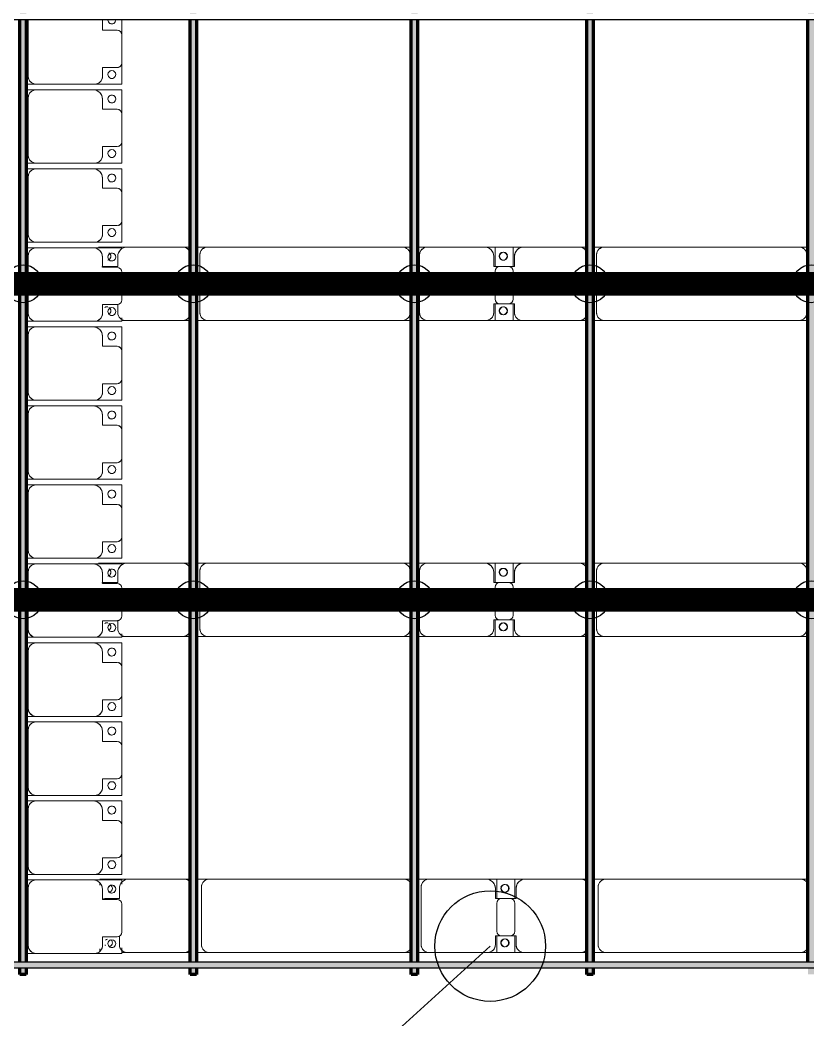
# Model space of a CAD drawing. Header units: millimetres. Extents: x -268744 to 115753, y -96240 to -10461.
# Drawn here: x -110241 to -105255, y -70975 to -64647 of the extents above; entities that cross this region are included whole.
import ezdxf

# ---------------------------------------------------------------- set-up
doc = ezdxf.new("R2010")
doc.units = ezdxf.units.MM
doc.layers.add('A-GENM', color=13, linetype='Continuous', lineweight=9)
doc.layers.add('S-BEAM', color=12, linetype='Continuous', lineweight=9)
for name, color, linetype in [('GC-BICH NEO', 6, 'Continuous'), ('GC-DAY NEO', 5, 'Continuous'), ('GC-HOP 40x60 GIA CUONG', 1, 'Continuous')]:
    doc.layers.add(name, color=color, linetype=linetype)

# ---------------------------------------------------------------- blocks, each defined once
blk = doc.blocks.new('Dầm C52 - Hộp 40x60-104813-KHUNG KẾT CẤU BÈ PIN 1')
at = {"layer": 'S-BEAM', "lineweight": 25}
blk.add_hatch(color=4, dxfattribs=at).paths.add_polyline_path([(-145811, -20), (145811, -20), (145811, 20), (-145811, 20)])
at = {"layer": 'S-BEAM', "color": 4, "lineweight": 25}
for p, q in [((-145811, 20), (145811, 20)), ((145811, -20), (-145811, -20))]:
    blk.add_line(p, q, dxfattribs=at)
blk = doc.blocks.new('Dầm C52 - Hộp 40x60-V24-KHUNG KẾT CẤU BÈ PIN 1')
at = {"layer": 'S-BEAM', "color": 4, "lineweight": 25}
blk.add_line((145811, -20), (-145811, -20), dxfattribs=at)
blk = doc.blocks.new('Dai phao do pin - DẢI PHAO ĐỠ PIN-V55-KHUNG KẾT CẤU BÈ PIN 1')
at = {"layer": 'A-GENM', "color": 7}
for p, q in [((-1312.2, 241.6), (-1129.7, 241.6)), ((-1129.7, 241.6), (-1312.2, 241.6)), ((-1312.2, 204.2), (-1312.2, 218.6)), ((-1312.2, 218.6), (-1312.2, 204.2)), ((-779.7, 241.6), (-1129.7, 241.6)), ((-779.7, 241.6), (-742.4, 241.6)), ((-779.7, 241.6), (-742.4, 241.6)), ((-702.4, 241.6), (-620.3, 241.6)), ((-702.4, 241.6), (-620.3, 241.6)), ((-670.3, 191.6), (-670.3, -173.4)), ((610.3, 241.6), (-620.3, 241.6)), ((610.3, 241.6), (657.6, 241.6)), ((610.3, 241.6), (657.6, 241.6)), ((697.6, 241.6), (762.6, 241.6)), ((697.6, 241.6), (762.6, 241.6)), ((719.7, 191.6), (719.7, -173.4)), ((1129.7, 241.6), (769.7, 241.6)), ((1129.7, 241.6), (1312.2, 241.6)), ((1312.2, 241.6), (1129.7, 241.6)), ((1197.8, 241.6), (1380.3, 241.6)), ((1197.8, 116.2), (1197.8, 241.6)), ((1380.3, 241.6), (1197.8, 241.6)), ((1312.2, 241.6), (1312.2, 116.2)), ((1730.3, 241.6), (1380.3, 241.6)), ((1730.3, 241.6), (1767.6, 241.6)), ((1730.3, 241.6), (1767.6, 241.6)), ((1807.6, 241.6), (1889.7, 241.6)), ((1807.6, 241.6), (1889.7, 241.6)), ((1839.7, 191.6), (1839.7, -173.4)), ((3120.3, 241.6), (1889.7, 241.6)), ((3120.3, 241.6), (3167.6, 241.6)), ((3120.3, 241.6), (3167.6, 241.6)), ((-1189.7, 181.6), (-1189.7, 118.2)), ((1189.7, 118.2), (1189.7, 181.6)), ((1320.3, 181.6), (1320.3, 118.2)), ((-1189.7, 118.2), (-1282.2, 118.2)), ((1282.2, 118.2), (1189.7, 118.2)), ((1197.8, 88.2), (1197.8, -88.2)), ((1320.3, 118.2), (1227.8, 118.2)), ((1312.2, -88.2), (1312.2, 88.2)), ((-1189.7, -118.2), (-1189.7, -173.4)), ((1189.7, -173.4), (1189.7, -118.2)), ((1189.7, -118.2), (1282.2, -118.2)), ((1197.8, -223.4), (1197.8, -116.2)), ((1227.8, -118.2), (1320.3, -118.2)), ((1312.2, -116.2), (1312.2, -223.4)), ((1320.3, -118.2), (1320.3, -173.4)), ((-1312.2, -214.8), (-1312.2, -199.2)), ((-1312.2, -199.2), (-1312.2, -214.8)), ((-1139.7, -223.4), (-1174.4, -223.4)), ((-1174.4, -223.4), (-1139.7, -223.4)), ((-1139.7, -223.4), (-779.7, -223.4)), ((-742.4, -223.4), (-779.7, -223.4)), ((-742.4, -223.4), (-779.7, -223.4)), ((-620.3, -223.4), (-702.4, -223.4)), ((-620.3, -223.4), (-702.4, -223.4)), ((-620.3, -223.4), (610.3, -223.4)), ((657.6, -223.4), (610.3, -223.4)), ((657.6, -223.4), (610.3, -223.4)), ((762.6, -223.4), (697.6, -223.4)), ((762.6, -223.4), (697.6, -223.4)), ((769.7, -223.4), (1139.7, -223.4)), ((1312.2, -223.4), (1139.7, -223.4)), ((1139.7, -223.4), (1312.2, -223.4)), ((1366.9, -223.4), (1197.8, -223.4)), ((1197.8, -223.4), (1366.9, -223.4)), ((1370.3, -223.4), (1730.3, -223.4)), ((1767.6, -223.4), (1730.3, -223.4)), ((1767.6, -223.4), (1730.3, -223.4)), ((1889.7, -223.4), (1807.6, -223.4)), ((1889.7, -223.4), (1807.6, -223.4)), ((1889.7, -223.4), (3120.3, -223.4)), ((3167.6, -223.4), (3120.3, -223.4)), ((3167.6, -223.4), (3120.3, -223.4))]:
    blk.add_line(p, q, dxfattribs=at)
for centre, radius, start, end in [((-1258.6, 183.2), 25, 0, 60), ((-1258.6, 183.2), 25, 0, 60), ((-1129.7, 181.6), 60, 90, 180), ((-1129.7, 181.6), 60, 120, 135), ((-779.7, 191.6), 50, 45, 90), ((-779.7, 191.6), 50, 45, 75), ((-620.3, 191.6), 50, 90, 180), ((-620.3, 191.6), 50, 150, 180), ((-620.3, 191.6), 50, 105, 135), ((610.3, 191.6), 50, 30, 90), ((610.3, 191.6), 50, 60, 90), ((769.7, 191.6), 50, 90, 180), ((769.7, 191.6), 50, 105, 180), ((1129.7, 181.6), 60, 360, 90), ((1129.7, 181.6), 60, 360, 60), ((1248.6, 183.2), 25, 360, 180), ((1248.6, 183.2), 25, 360, 165), ((1251.4, 183.2), 25, 0, 180), ((1251.4, 183.2), 25, 90, 180), ((1251.4, 183.2), 25, 15, 75), ((1380.3, 181.6), 60, 90, 180), ((1380.3, 181.6), 60, 120, 180), ((1730.3, 191.6), 50, 45, 90), ((1730.3, 191.6), 50, 45, 75), ((1889.7, 191.6), 50, 90, 180), ((1889.7, 191.6), 50, 150, 180), ((1889.7, 191.6), 50, 105, 135), ((3120.3, 191.6), 50, 30, 90), ((3120.3, 191.6), 50, 60, 90), ((-1258.6, 183.2), 25, 270, 0), ((-1258.6, 183.2), 25, 270, 300), ((-1258.6, 183.2), 25, 330, 360), ((1248.6, 183.2), 25, 180, 360), ((1251.4, 183.2), 25, 180, 360), ((1251.4, 183.2), 25, 180, 300), ((1248.6, 183.2), 25, 210, 360), ((1251.4, 183.2), 25, 330, 345), ((-1282.2, 88.2), 30, 90, 120), ((1227.8, 88.2), 30, 90, 180), ((1282.2, 88.2), 30, 360, 90), ((1227.8, -88.2), 30, 180, 270), ((1282.2, -88.2), 30, 270, 360), ((-1258.6, -161.8), 25, 210, 225), ((-1258.6, -161.8), 25, 210, 225), ((-1258.6, -161.8), 25, 105, 135), ((-1258.6, -161.8), 25, 105, 135), ((-1258.6, -161.8), 25, 285, 0), ((-1258.6, -161.8), 25, 285, 360), ((-1258.6, -161.8), 25, 0, 45), ((-1258.6, -161.8), 25, 0, 45), ((-1139.7, -173.4), 50, 180, 270), ((-620.3, -173.4), 50, 180, 270), ((-620.3, -173.4), 50, 180, 210), ((769.7, -173.4), 50, 180, 270), ((769.7, -173.4), 50, 180, 255), ((1139.7, -173.4), 50, 270, 360), ((1139.7, -173.4), 50, 285, 360), ((1248.6, -161.8), 25, 0, 180), ((1248.6, -161.8), 25, 180, 0), ((1248.6, -161.8), 25, 105, 165), ((1248.6, -161.8), 25, 195, 0), ((1251.4, -161.8), 25, 0, 180), ((1251.4, -161.8), 25, 105, 180), ((1251.4, -161.8), 25, 180, 0), ((1251.4, -161.8), 25, 180, 270), ((1248.6, -161.8), 25, 360, 75), ((1251.4, -161.8), 25, 15, 75), ((1251.4, -161.8), 25, 285, 345), ((1370.3, -173.4), 50, 180, 270), ((1370.3, -173.4), 50, 180, 255), ((1889.7, -173.4), 50, 180, 270), ((1889.7, -173.4), 50, 180, 210), ((-1139.7, -173.4), 50, 225, 255), ((-779.7, -173.4), 50, 270, 315), ((-779.7, -173.4), 50, 285, 315), ((-620.3, -173.4), 50, 240, 270), ((610.3, -173.4), 50, 270, 330), ((610.3, -173.4), 50, 285, 300), ((1730.3, -173.4), 50, 270, 315), ((1730.3, -173.4), 50, 285, 315), ((1889.7, -173.4), 50, 240, 270), ((3120.3, -173.4), 50, 270, 330), ((3120.3, -173.4), 50, 285, 300)]:
    blk.add_arc(centre, radius, start, end, dxfattribs=at)
blk = doc.blocks.new('Dầm C52 - Dầm C52-102502-KHUNG KẾT CẤU BÈ PIN 1')
at = {"layer": 'S-BEAM', "lineweight": 140}
h = blk.add_hatch(color=1, dxfattribs=at)
h.paths.add_polyline_path([(-25480.9, 20), (-25480.9, -20), (-25440.9, -20), (-25440.9, 20)])
h.paths.add_polyline_path([(-25400.9, 20), (-25400.9, -20), (-19440.9, -20), (-19443, 20), (-24983.5, 20)])
h.paths.add_polyline_path([(-19400.9, 20), (-19400.9, -20), (-13440.9, -20), (-13440.9, 20), (-18981.3, 20)])
h.paths.add_polyline_path([(-13400.9, -20), (-7440.9, -20), (-7440.9, 20), (-13400.9, 20)])
h.paths.add_polyline_path([(-7400.9, -20), (-1440.9, -20), (-1440.9, 20), (-7400.9, 20)])
h.paths.add_polyline_path([(-1400.9, -20), (4559.1, -20), (4559.1, 20), (-1400.9, 20)])
h.paths.add_polyline_path([(4599.1, 20), (4599.1, -20), (10559.1, -20), (10559.1, 20), (5027.2, 20)])
h.paths.add_polyline_path([(10599.1, -20), (16559.1, -20), (16559.1, 20), (10599.1, 20)])
h.paths.add_polyline_path([(16599.1, 20), (16599.1, -20), (22559.1, -20), (22559.1, 20), (17031.5, 20)])
h.paths.add_polyline_path([(22599.1, -20), (25259.1, -20), (25259.1, 20), (22599.1, 20)])
h.paths.add_polyline_path([(25299.1, -20), (25480.9, -20), (25480.9, 20), (25299.1, 20)])
at = {"layer": 'S-BEAM', "color": 1, "lineweight": 140}
for p, q in [((-25480.9, -20), (-25480.9, 20)), ((-25480.9, 20), (-25440.9, 20)), ((-25400.9, 20), (-19443, 20)), ((-25440.9, -20), (-25480.9, -20)), ((-19443, -20), (-25400.9, -20))]:
    blk.add_line(p, q, dxfattribs=at)
blk = doc.blocks.new('Dầm C52 - Dầm C52-102503-KHUNG KẾT CẤU BÈ PIN 1')
at = {"layer": 'S-BEAM', "lineweight": 140}
h = blk.add_hatch(color=1, dxfattribs=at)
h.paths.add_polyline_path([(-25480.9, 20), (-25480.9, -20), (-25440.9, -20), (-25440.9, 20)])
h.paths.add_polyline_path([(-25400.9, 20), (-25400.9, -20), (-19440.9, -20), (-19443, 20), (-24983.5, 20)])
h.paths.add_polyline_path([(-19400.9, 20), (-19400.9, -20), (-13440.9, -20), (-13440.9, 20), (-17596.2, 20)])
h.paths.add_polyline_path([(-13400.9, -20), (-7440.9, -20), (-7440.9, 20), (-13400.9, 20)])
h.paths.add_polyline_path([(-7400.9, -20), (-1440.9, -20), (-1440.9, 20), (-7400.9, 20)])
h.paths.add_polyline_path([(-1400.9, -20), (4559.1, -20), (4559.1, 20), (-1400.9, 20)])
h.paths.add_polyline_path([(4599.1, -20), (10559.1, -20), (10559.1, 20), (4599.1, 20)])
h.paths.add_polyline_path([(10599.1, 20), (10599.1, -20), (16559.1, -20), (16559.1, 20), (11952.8, 20)])
h.paths.add_polyline_path([(16599.1, -20), (22559.1, -20), (22559.1, 20), (16599.1, 20)])
h.paths.add_polyline_path([(22599.1, -20), (25259.1, -20), (25259.1, 20), (22599.1, 20)])
h.paths.add_polyline_path([(25299.1, -20), (25441.8, -20), (25441.8, 20), (25299.1, 20)])
at = {"layer": 'S-BEAM', "color": 1, "lineweight": 140}
for p, q in [((-25480.9, -20), (-25480.9, 20)), ((-25480.9, 20), (-25440.9, 20)), ((-25400.9, 20), (-19443, 20)), ((-25440.9, -20), (-25480.9, -20)), ((-19443, -20), (-25400.9, -20))]:
    blk.add_line(p, q, dxfattribs=at)
blk = doc.blocks.new('Dai phao do pin - DẢI PHAO ĐỠ PIN-V56-KHUNG KẾT CẤU BÈ PIN 1')
at = {"layer": 'A-GENM', "color": 7}
for p, q in [((-1312.2, 241.6), (-1129.7, 241.6)), ((-1129.7, 241.6), (-1312.2, 241.6)), ((-779.7, 241.6), (-1129.7, 241.6)), ((-779.7, 241.6), (-732.4, 241.6)), ((-779.7, 241.6), (-732.4, 241.6)), ((-692.4, 241.6), (-620.3, 241.6)), ((-692.4, 241.6), (-620.3, 241.6)), ((-670.3, 191.6), (-670.3, -173.4)), ((610.3, 241.6), (-620.3, 241.6)), ((610.3, 241.6), (667.6, 241.6)), ((610.3, 241.6), (667.6, 241.6)), ((660.3, -173.4), (660.3, 191.6)), ((707.6, 241.6), (769.7, 241.6)), ((707.6, 241.6), (769.7, 241.6)), ((719.7, 191.6), (719.7, -173.4)), ((1129.7, 241.6), (769.7, 241.6)), ((1129.7, 241.6), (1312.2, 241.6)), ((1312.2, 241.6), (1129.7, 241.6)), ((1197.8, 241.6), (1376.9, 241.6)), ((1197.8, 116.2), (1197.8, 241.6)), ((1376.9, 241.6), (1197.8, 241.6)), ((1312.2, 241.6), (1312.2, 116.2)), ((1730.3, 241.6), (1380.3, 241.6)), ((1730.3, 241.6), (1777.6, 241.6)), ((1730.3, 241.6), (1777.6, 241.6)), ((1817.6, 241.6), (1889.7, 241.6)), ((1817.6, 241.6), (1889.7, 241.6)), ((1839.7, 191.6), (1839.7, -173.4)), ((3120.3, 241.6), (1889.7, 241.6)), ((3120.3, 241.6), (3177.6, 241.6)), ((3120.3, 241.6), (3177.6, 241.6)), ((3170.3, -173.4), (3170.3, 191.6)), ((-1189.7, 181.6), (-1189.7, 118.2)), ((1189.7, 118.2), (1189.7, 181.6)), ((1320.3, 181.6), (1320.3, 118.2)), ((-1189.7, 118.2), (-1282.2, 118.2)), ((1282.2, 118.2), (1189.7, 118.2)), ((1197.8, 88.2), (1197.8, -88.2)), ((1320.3, 118.2), (1227.8, 118.2)), ((1312.2, -88.2), (1312.2, 88.2)), ((-1189.7, -119.2), (-1189.7, -173.4)), ((1189.7, -173.4), (1189.7, -118.2)), ((1189.7, -118.2), (1282.2, -118.2)), ((1197.8, -223.4), (1197.8, -116.2)), ((1227.8, -118.2), (1320.3, -118.2)), ((1312.2, -116.2), (1312.2, -223.4)), ((1320.3, -118.2), (1320.3, -173.4)), ((-1139.7, -223.4), (-1164.4, -223.4)), ((-1164.4, -223.4), (-1139.7, -223.4)), ((-1139.7, -223.4), (-779.7, -223.4)), ((-732.4, -223.4), (-779.7, -223.4)), ((-732.4, -223.4), (-779.7, -223.4)), ((-620.3, -223.4), (-692.4, -223.4)), ((-620.3, -223.4), (-692.4, -223.4)), ((-620.3, -223.4), (610.3, -223.4)), ((667.6, -223.4), (610.3, -223.4)), ((667.6, -223.4), (610.3, -223.4)), ((769.7, -223.4), (707.6, -223.4)), ((769.7, -223.4), (707.6, -223.4)), ((769.7, -223.4), (1139.7, -223.4)), ((1312.2, -223.4), (1139.7, -223.4)), ((1139.7, -223.4), (1312.2, -223.4)), ((1370.3, -223.4), (1197.8, -223.4)), ((1197.8, -223.4), (1370.3, -223.4)), ((1370.3, -223.4), (1730.3, -223.4)), ((1777.6, -223.4), (1730.3, -223.4)), ((1777.6, -223.4), (1730.3, -223.4)), ((1889.7, -223.4), (1817.6, -223.4)), ((1889.7, -223.4), (1817.6, -223.4)), ((1889.7, -223.4), (3120.3, -223.4)), ((3177.6, -223.4), (3120.3, -223.4)), ((3177.6, -223.4), (3120.3, -223.4))]:
    blk.add_line(p, q, dxfattribs=at)
for centre, radius, start, end in [((-1258.6, 183.2), 25, 0, 60), ((-1258.6, 183.2), 25, 0, 60), ((-1129.7, 181.6), 60, 90, 180), ((-1129.7, 181.6), 60, 135, 150), ((-779.7, 191.6), 50, 30, 90), ((-779.7, 191.6), 50, 30, 75), ((-620.3, 191.6), 50, 90, 180), ((-620.3, 191.6), 50, 150, 180), ((-620.3, 191.6), 50, 105, 135), ((610.3, 191.6), 50, 360, 90), ((610.3, 191.6), 50, 60, 90), ((610.3, 191.6), 50, 15, 30), ((769.7, 191.6), 50, 90, 180), ((769.7, 191.6), 50, 105, 180), ((1129.7, 181.6), 60, 360, 90), ((1129.7, 181.6), 60, 360, 60), ((1248.6, 183.2), 25, 360, 180), ((1248.6, 183.2), 25, 360, 165), ((1251.4, 183.2), 25, 0, 180), ((1251.4, 183.2), 25, 90, 180), ((1251.4, 183.2), 25, 15, 75), ((1380.3, 181.6), 60, 90, 180), ((1380.3, 181.6), 60, 120, 180), ((1730.3, 191.6), 50, 30, 90), ((1730.3, 191.6), 50, 30, 75), ((1889.7, 191.6), 50, 90, 180), ((1889.7, 191.6), 50, 150, 180), ((1889.7, 191.6), 50, 105, 135), ((3120.3, 191.6), 50, 360, 90), ((3120.3, 191.6), 50, 60, 90), ((3120.3, 191.6), 50, 15, 30), ((-1258.6, 183.2), 25, 285, 0), ((-1258.6, 183.2), 25, 285, 300), ((-1258.6, 183.2), 25, 330, 360), ((1248.6, 183.2), 25, 180, 360), ((1251.4, 183.2), 25, 180, 360), ((1251.4, 183.2), 25, 180, 300), ((1248.6, 183.2), 25, 210, 360), ((1251.4, 183.2), 25, 330, 345), ((-1282.2, 88.2), 30, 90, 105), ((1227.8, 88.2), 30, 90, 180), ((1282.2, 88.2), 30, 360, 90), ((1227.8, -88.2), 30, 180, 270), ((1282.2, -88.2), 30, 270, 360), ((-1258.6, -161.8), 25, 75, 120), ((-1258.6, -161.8), 25, 90, 120), ((-1258.6, -161.8), 25, 0, 60), ((-1258.6, -161.8), 25, 0, 60), ((-1258.6, -161.8), 25, 300, 0), ((-1258.6, -161.8), 25, 300, 360), ((-1139.7, -173.4), 50, 180, 270), ((-620.3, -173.4), 50, 180, 270), ((-620.3, -173.4), 50, 180, 210), ((610.3, -173.4), 50, 270, 360), ((610.3, -173.4), 50, 330, 360), ((769.7, -173.4), 50, 180, 270), ((769.7, -173.4), 50, 180, 255), ((1139.7, -173.4), 50, 270, 360), ((1139.7, -173.4), 50, 285, 360), ((1248.6, -161.8), 25, 0, 180), ((1248.6, -161.8), 25, 180, 0), ((1248.6, -161.8), 25, 105, 165), ((1248.6, -161.8), 25, 195, 0), ((1251.4, -161.8), 25, 0, 180), ((1251.4, -161.8), 25, 105, 180), ((1251.4, -161.8), 25, 180, 0), ((1251.4, -161.8), 25, 180, 270), ((1248.6, -161.8), 25, 360, 75), ((1251.4, -161.8), 25, 15, 75), ((1251.4, -161.8), 25, 285, 345), ((1370.3, -173.4), 50, 180, 270), ((1370.3, -173.4), 50, 180, 255), ((1889.7, -173.4), 50, 180, 270), ((1889.7, -173.4), 50, 180, 210), ((3120.3, -173.4), 50, 270, 360), ((3120.3, -173.4), 50, 330, 360), ((-1139.7, -173.4), 50, 240, 255), ((-779.7, -173.4), 50, 270, 330), ((-779.7, -173.4), 50, 285, 330), ((-620.3, -173.4), 50, 240, 270), ((610.3, -173.4), 50, 285, 300), ((1730.3, -173.4), 50, 270, 330), ((1730.3, -173.4), 50, 285, 330), ((1889.7, -173.4), 50, 240, 270), ((3120.3, -173.4), 50, 285, 300)]:
    blk.add_arc(centre, radius, start, end, dxfattribs=at)
blk = doc.blocks.new('Dai phao do pin - DẢI PHAO ĐỠ PIN-V57-KHUNG KẾT CẤU BÈ PIN 1')
at = {"layer": 'A-GENM', "color": 7}
for p, q in [((-1312.2, 241.6), (-1129.7, 241.6)), ((-1129.7, 241.6), (-1312.2, 241.6)), ((-779.7, 241.6), (-1129.7, 241.6)), ((-779.7, 241.6), (-732.4, 241.6)), ((-779.7, 241.6), (-732.4, 241.6)), ((-692.4, 241.6), (-620.3, 241.6)), ((-692.4, 241.6), (-620.3, 241.6)), ((-670.3, 191.6), (-670.3, -173.4)), ((610.3, 241.6), (-620.3, 241.6)), ((610.3, 241.6), (667.6, 241.6)), ((610.3, 241.6), (667.6, 241.6)), ((660.3, -173.4), (660.3, 191.6)), ((707.6, 241.6), (769.7, 241.6)), ((707.6, 241.6), (769.7, 241.6)), ((719.7, 191.6), (719.7, -173.4)), ((1129.7, 241.6), (769.7, 241.6)), ((1129.7, 241.6), (1312.2, 241.6)), ((1312.2, 241.6), (1129.7, 241.6)), ((1197.8, 241.6), (1376.9, 241.6)), ((1197.8, 116.2), (1197.8, 241.6)), ((1376.9, 241.6), (1197.8, 241.6)), ((1312.2, 241.6), (1312.2, 116.2)), ((1730.3, 241.6), (1380.3, 241.6)), ((1730.3, 241.6), (1777.6, 241.6)), ((1730.3, 241.6), (1777.6, 241.6)), ((1817.6, 241.6), (1889.7, 241.6)), ((1817.6, 241.6), (1889.7, 241.6)), ((1839.7, 191.6), (1839.7, -173.4)), ((3120.3, 241.6), (1889.7, 241.6)), ((3120.3, 241.6), (3177.6, 241.6)), ((3120.3, 241.6), (3177.6, 241.6)), ((3170.3, -173.4), (3170.3, 191.6)), ((-1189.7, 181.6), (-1189.7, 118.2)), ((1189.7, 118.2), (1189.7, 181.6)), ((1320.3, 181.6), (1320.3, 118.2)), ((-1189.7, 118.2), (-1282.2, 118.2)), ((1282.2, 118.2), (1189.7, 118.2)), ((1197.8, 88.2), (1197.8, -88.2)), ((1320.3, 118.2), (1227.8, 118.2)), ((1312.2, -88.2), (1312.2, 88.2)), ((-1189.7, -119.2), (-1189.7, -173.4)), ((1189.7, -173.4), (1189.7, -118.2)), ((1189.7, -118.2), (1282.2, -118.2)), ((1197.8, -223.4), (1197.8, -116.2)), ((1227.8, -118.2), (1320.3, -118.2)), ((1312.2, -116.2), (1312.2, -223.4)), ((1320.3, -118.2), (1320.3, -173.4)), ((-1139.7, -223.4), (-1164.4, -223.4)), ((-1164.4, -223.4), (-1139.7, -223.4)), ((-1139.7, -223.4), (-779.7, -223.4)), ((-732.4, -223.4), (-779.7, -223.4)), ((-732.4, -223.4), (-779.7, -223.4)), ((-620.3, -223.4), (-692.4, -223.4)), ((-620.3, -223.4), (-692.4, -223.4)), ((-620.3, -223.4), (610.3, -223.4)), ((667.6, -223.4), (610.3, -223.4)), ((667.6, -223.4), (610.3, -223.4)), ((769.7, -223.4), (707.6, -223.4)), ((769.7, -223.4), (707.6, -223.4)), ((769.7, -223.4), (1139.7, -223.4)), ((1312.2, -223.4), (1139.7, -223.4)), ((1139.7, -223.4), (1312.2, -223.4)), ((1370.3, -223.4), (1197.8, -223.4)), ((1197.8, -223.4), (1370.3, -223.4)), ((1370.3, -223.4), (1730.3, -223.4)), ((1777.6, -223.4), (1730.3, -223.4)), ((1777.6, -223.4), (1730.3, -223.4)), ((1889.7, -223.4), (1817.6, -223.4)), ((1889.7, -223.4), (1817.6, -223.4)), ((1889.7, -223.4), (3120.3, -223.4)), ((3177.6, -223.4), (3120.3, -223.4)), ((3177.6, -223.4), (3120.3, -223.4))]:
    blk.add_line(p, q, dxfattribs=at)
for centre, radius, start, end in [((-1258.6, 183.2), 25, 0, 60), ((-1258.6, 183.2), 25, 0, 60), ((-1129.7, 181.6), 60, 90, 180), ((-1129.7, 181.6), 60, 135, 150), ((-779.7, 191.6), 50, 30, 90), ((-779.7, 191.6), 50, 30, 75), ((-620.3, 191.6), 50, 90, 180), ((-620.3, 191.6), 50, 150, 180), ((-620.3, 191.6), 50, 105, 135), ((610.3, 191.6), 50, 360, 90), ((610.3, 191.6), 50, 60, 90), ((610.3, 191.6), 50, 15, 30), ((769.7, 191.6), 50, 90, 180), ((769.7, 191.6), 50, 105, 180), ((1129.7, 181.6), 60, 360, 90), ((1129.7, 181.6), 60, 360, 60), ((1248.6, 183.2), 25, 360, 180), ((1248.6, 183.2), 25, 360, 165), ((1251.4, 183.2), 25, 0, 180), ((1251.4, 183.2), 25, 90, 180), ((1251.4, 183.2), 25, 15, 75), ((1380.3, 181.6), 60, 90, 180), ((1380.3, 181.6), 60, 120, 180), ((1730.3, 191.6), 50, 30, 90), ((1730.3, 191.6), 50, 30, 75), ((1889.7, 191.6), 50, 90, 180), ((1889.7, 191.6), 50, 150, 180), ((1889.7, 191.6), 50, 105, 135), ((3120.3, 191.6), 50, 360, 90), ((3120.3, 191.6), 50, 60, 90), ((3120.3, 191.6), 50, 15, 30), ((-1258.6, 183.2), 25, 285, 0), ((-1258.6, 183.2), 25, 285, 300), ((-1258.6, 183.2), 25, 330, 360), ((1248.6, 183.2), 25, 180, 360), ((1251.4, 183.2), 25, 180, 360), ((1251.4, 183.2), 25, 180, 300), ((1248.6, 183.2), 25, 210, 360), ((1251.4, 183.2), 25, 330, 345), ((-1282.2, 88.2), 30, 90, 105), ((1227.8, 88.2), 30, 90, 180), ((1282.2, 88.2), 30, 360, 90), ((1227.8, -88.2), 30, 180, 270), ((1282.2, -88.2), 30, 270, 360), ((-1258.6, -161.8), 25, 75, 120), ((-1258.6, -161.8), 25, 90, 120), ((-1258.6, -161.8), 25, 0, 60), ((-1258.6, -161.8), 25, 0, 60), ((-1258.6, -161.8), 25, 300, 0), ((-1258.6, -161.8), 25, 300, 360), ((-1139.7, -173.4), 50, 180, 270), ((-620.3, -173.4), 50, 180, 270), ((-620.3, -173.4), 50, 180, 210), ((610.3, -173.4), 50, 270, 360), ((610.3, -173.4), 50, 330, 360), ((769.7, -173.4), 50, 180, 270), ((769.7, -173.4), 50, 180, 255), ((1139.7, -173.4), 50, 270, 360), ((1139.7, -173.4), 50, 285, 360), ((1248.6, -161.8), 25, 0, 180), ((1248.6, -161.8), 25, 180, 0), ((1248.6, -161.8), 25, 105, 165), ((1248.6, -161.8), 25, 195, 0), ((1251.4, -161.8), 25, 0, 180), ((1251.4, -161.8), 25, 105, 180), ((1251.4, -161.8), 25, 180, 0), ((1251.4, -161.8), 25, 180, 270), ((1248.6, -161.8), 25, 360, 75), ((1251.4, -161.8), 25, 15, 75), ((1251.4, -161.8), 25, 285, 345), ((1370.3, -173.4), 50, 180, 270), ((1370.3, -173.4), 50, 180, 255), ((1889.7, -173.4), 50, 180, 270), ((1889.7, -173.4), 50, 180, 210), ((3120.3, -173.4), 50, 270, 360), ((3120.3, -173.4), 50, 330, 360), ((-1139.7, -173.4), 50, 240, 255), ((-779.7, -173.4), 50, 270, 330), ((-779.7, -173.4), 50, 285, 330), ((-620.3, -173.4), 50, 240, 270), ((610.3, -173.4), 50, 285, 300), ((1730.3, -173.4), 50, 270, 330), ((1730.3, -173.4), 50, 285, 330), ((1889.7, -173.4), 50, 240, 270), ((3120.3, -173.4), 50, 285, 300)]:
    blk.add_arc(centre, radius, start, end, dxfattribs=at)
blk = doc.blocks.new('Dầm C52 - Dầm C52-V20-KHUNG KẾT CẤU BÈ PIN 1')
at = {"layer": 'S-BEAM', "lineweight": 140}
h = blk.add_hatch(color=1, dxfattribs=at)
h.paths.add_polyline_path([(-25480.9, 20), (-25480.9, -20), (-25440.9, -20), (-25440.9, 20)])
h.paths.add_polyline_path([(-25400.9, 1.6), (-25400.9, -20), (-19440.9, -20), (-19443, 20), (-25400.9, 20)])
h.paths.add_polyline_path([(-19400.9, -20), (-13440.9, -20), (-13440.9, 20), (-19400.9, 20), (-19400.9, 1.6)])
h.paths.add_polyline_path([(-13400.9, 1.6), (-13400.9, -20), (-7440.9, -20), (-7440.9, 20), (-13400.9, 20)])
h.paths.add_polyline_path([(-7400.9, 20), (-7400.9, -20), (-1440.9, -20), (-1440.9, 20), (-6515.3, 20)])
h.paths.add_polyline_path([(-1400.9, 1.6), (-1400.9, -20), (4559.1, -20), (4559.1, 20), (-1400.9, 20)])
h.paths.add_polyline_path([(4599.1, 1.6), (4599.1, -20), (10559.1, -20), (10559.1, 20), (4599.1, 20)])
h.paths.add_polyline_path([(10599.1, 20), (10599.1, -20), (16559.1, -20), (16559.1, 20), (11029.4, 20)])
h.paths.add_polyline_path([(16599.1, 20), (16599.1, -20), (22559.1, -20), (22559.1, 20), (17493.2, 20)])
h.paths.add_polyline_path([(22599.1, 1.6), (22599.1, -20), (25259.1, -20), (25259.1, 20), (22599.1, 20)])
h.paths.add_polyline_path([(25299.1, -20), (25441.8, -20), (25441.8, 20), (25299.1, 20), (25299.1, 1.6)])
at = {"layer": 'S-BEAM', "color": 1, "lineweight": 140}
blk.add_line((-25400.9, 20), (-19443, 20), dxfattribs=at)
blk = doc.blocks.new('Dải phao đi lại kèm đỡ invester - DẢI PHAO ĐI LẠI-V76-KHUNG KẾT CẤU BÈ PIN 1')
at = {"layer": 'A-GENM', "color": 7}
for p, q in [((44318.9, 1312.2), (44411.8, 1312.2)), ((44411.8, 1312.2), (44318.9, 1312.2)), ((44381.8, 1282.2), (44381.8, 1189.7)), ((44588.2, 1312.2), (44411.8, 1312.2)), ((44588.2, 1312.2), (44723.4, 1312.2)), ((44723.4, 1312.2), (44588.2, 1312.2)), ((44618.2, 1189.7), (44618.2, 1282.2)), ((44723.4, 1312.2), (44723.4, 1139.7)), ((44723.4, 1139.7), (44723.4, 1312.2)), ((44758.4, 1312.2), (44911.8, 1312.2)), ((44758.4, 1129.7), (44758.4, 1312.2)), ((44758.4, 1312.2), (44758.4, 1129.7)), ((44911.8, 1312.2), (44758.4, 1312.2)), ((44881.8, 1282.2), (44881.8, 1189.7)), ((45088.2, 1312.2), (44911.8, 1312.2)), ((45088.2, 1312.2), (45223.4, 1312.2)), ((45223.4, 1312.2), (45088.2, 1312.2)), ((45118.2, 1189.7), (45118.2, 1282.2)), ((45223.4, 1312.2), (45223.4, 1139.7)), ((45223.4, 1139.7), (45223.4, 1312.2)), ((45258.4, 1312.2), (45411.8, 1312.2)), ((45258.4, 1129.7), (45258.4, 1312.2)), ((45258.4, 1312.2), (45258.4, 1129.7)), ((45411.8, 1312.2), (45258.4, 1312.2)), ((45381.8, 1282.2), (45381.8, 1189.7)), ((45588.2, 1312.2), (45411.8, 1312.2)), ((45588.2, 1312.2), (45723.4, 1312.2)), ((45723.4, 1312.2), (45588.2, 1312.2)), ((45618.2, 1189.7), (45618.2, 1282.2)), ((45723.4, 1312.2), (45723.4, 1139.7)), ((45723.4, 1139.7), (45723.4, 1312.2)), ((45758.4, 1129.7), (45758.4, 1312.2)), ((45758.4, 1312.2), (45758.4, 1129.7)), ((45881.8, 1282.2), (45881.8, 1189.7)), ((46088.2, 1312.2), (45911.8, 1312.2)), ((46118.2, 1189.7), (46118.2, 1282.2)), ((46202.2, 1312.2), (46223.4, 1312.2)), ((46223.4, 1312.2), (46202.2, 1312.2)), ((46223.4, 1312.2), (46223.4, 1139.7)), ((46223.4, 1139.7), (46223.4, 1312.2)), ((46258.4, 1312.2), (46411.8, 1312.2)), ((46258.4, 1129.7), (46258.4, 1312.2)), ((46258.4, 1312.2), (46258.4, 1129.7)), ((46411.8, 1312.2), (46258.4, 1312.2)), ((46381.8, 1282.2), (46381.8, 1189.7)), ((46588.2, 1312.2), (46411.8, 1312.2)), ((46588.2, 1312.2), (46723.4, 1312.2)), ((46723.4, 1312.2), (46588.2, 1312.2)), ((46618.2, 1189.7), (46618.2, 1282.2)), ((46723.4, 1312.2), (46723.4, 1139.7)), ((46723.4, 1139.7), (46723.4, 1312.2)), ((46758.4, 1312.2), (46911.8, 1312.2)), ((46758.4, 1129.7), (46758.4, 1312.2)), ((46758.4, 1312.2), (46758.4, 1129.7)), ((46911.8, 1312.2), (46758.4, 1312.2)), ((46881.8, 1282.2), (46881.8, 1189.7)), ((47088.2, 1312.2), (46911.8, 1312.2)), ((47089.1, 1312.2), (47223.4, 1312.2)), ((47223.4, 1312.2), (47089.1, 1312.2)), ((47118.2, 1189.7), (47118.2, 1282.2)), ((47223.4, 1312.2), (47223.4, 1139.7)), ((47223.4, 1139.7), (47223.4, 1312.2)), ((47258.4, 1312.2), (47411.8, 1312.2)), ((47258.4, 1129.7), (47258.4, 1312.2)), ((47258.4, 1312.2), (47258.4, 1129.7)), ((47411.8, 1312.2), (47258.4, 1312.2)), ((47381.8, 1282.2), (47381.8, 1189.7)), ((47588.2, 1312.2), (47411.8, 1312.2)), ((47588.2, 1312.2), (47723.4, 1312.2)), ((47723.4, 1312.2), (47588.2, 1312.2)), ((47618.2, 1189.7), (47618.2, 1282.2)), ((47723.4, 1312.2), (47723.4, 1139.7)), ((47723.4, 1139.7), (47723.4, 1312.2)), ((47758.4, 1129.7), (47758.4, 1312.2)), ((47758.4, 1312.2), (47758.4, 1129.7)), ((47881.8, 1282.2), (47881.8, 1189.7)), ((48088.2, 1312.2), (47911.8, 1312.2)), ((48118.2, 1189.7), (48118.2, 1282.2)), ((48202.2, 1312.2), (48223.4, 1312.2)), ((48223.4, 1312.2), (48202.2, 1312.2)), ((48223.4, 1312.2), (48223.4, 1139.7)), ((48223.4, 1139.7), (48223.4, 1312.2)), ((48258.4, 1312.2), (48411.8, 1312.2)), ((48258.4, 1129.7), (48258.4, 1312.2)), ((48258.4, 1312.2), (48258.4, 1129.7)), ((48411.8, 1312.2), (48258.4, 1312.2)), ((48381.8, 1282.2), (48381.8, 1189.7)), ((48588.2, 1312.2), (48411.8, 1312.2)), ((48588.2, 1312.2), (48723.4, 1312.2)), ((48723.4, 1312.2), (48588.2, 1312.2)), ((48618.2, 1189.7), (48618.2, 1282.2)), ((48723.4, 1312.2), (48723.4, 1139.7)), ((48723.4, 1139.7), (48723.4, 1312.2)), ((48758.4, 1312.2), (48911.8, 1312.2)), ((48758.4, 1129.7), (48758.4, 1312.2)), ((48758.4, 1312.2), (48758.4, 1129.7)), ((48911.8, 1312.2), (48758.4, 1312.2)), ((48881.8, 1282.2), (48881.8, 1189.7)), ((49088.2, 1312.2), (48911.8, 1312.2)), ((49088.2, 1312.2), (49223.4, 1312.2)), ((49223.4, 1312.2), (49088.2, 1312.2)), ((49118.2, 1189.7), (49118.2, 1282.2)), ((49223.4, 1312.2), (49223.4, 1139.7)), ((49223.4, 1139.7), (49223.4, 1312.2)), ((49258.4, 1312.2), (49411.8, 1312.2)), ((49258.4, 1129.7), (49258.4, 1312.2)), ((49258.4, 1312.2), (49258.4, 1129.7)), ((49411.8, 1312.2), (49258.4, 1312.2)), ((49381.8, 1282.2), (49381.8, 1189.7)), ((49588.2, 1312.2), (49411.8, 1312.2)), ((49588.2, 1312.2), (49723.4, 1312.2)), ((49723.4, 1312.2), (49588.2, 1312.2)), ((49618.2, 1189.7), (49618.2, 1282.2)), ((49723.4, 1312.2), (49723.4, 1139.7)), ((49723.4, 1139.7), (49723.4, 1312.2)), ((49758.4, 1312.2), (49785.8, 1312.2)), ((49758.4, 1129.7), (49758.4, 1312.2)), ((49758.4, 1312.2), (49758.4, 1129.7)), ((49785.8, 1312.2), (49758.4, 1312.2)), ((49881.8, 1282.2), (49881.8, 1189.7)), ((50088.2, 1312.2), (49911.8, 1312.2)), ((50118.2, 1189.7), (50118.2, 1282.2)), ((50189.2, 1312.2), (50223.4, 1312.2)), ((50223.4, 1312.2), (50189.2, 1312.2)), ((50223.4, 1312.2), (50223.4, 1139.7)), ((50223.4, 1139.7), (50223.4, 1312.2)), ((44381.8, 1189.7), (44318.4, 1189.7)), ((44673.4, 1189.7), (44618.2, 1189.7)), ((44723.4, 769.7), (44723.4, 1139.7)), ((44881.8, 1189.7), (44818.4, 1189.7)), ((45173.4, 1189.7), (45118.2, 1189.7)), ((45223.4, 769.7), (45223.4, 1139.7)), ((45381.8, 1189.7), (45318.4, 1189.7)), ((45673.4, 1189.7), (45618.2, 1189.7)), ((45723.4, 769.7), (45723.4, 1139.7)), ((45881.8, 1189.7), (45818.4, 1189.7)), ((46173.4, 1189.7), (46118.2, 1189.7)), ((46223.4, 769.7), (46223.4, 1139.7)), ((46381.8, 1189.7), (46318.4, 1189.7)), ((46673.4, 1189.7), (46618.2, 1189.7)), ((46723.4, 769.7), (46723.4, 1139.7)), ((46881.8, 1189.7), (46818.4, 1189.7)), ((47173.4, 1189.7), (47118.2, 1189.7)), ((47223.4, 769.7), (47223.4, 1139.7)), ((47381.8, 1189.7), (47318.4, 1189.7)), ((47673.4, 1189.7), (47618.2, 1189.7)), ((47723.4, 769.7), (47723.4, 1139.7)), ((47881.8, 1189.7), (47818.4, 1189.7)), ((48173.4, 1189.7), (48118.2, 1189.7)), ((48223.4, 769.7), (48223.4, 1139.7)), ((48381.8, 1189.7), (48318.4, 1189.7)), ((48673.4, 1189.7), (48618.2, 1189.7)), ((48723.4, 769.7), (48723.4, 1139.7)), ((48881.8, 1189.7), (48818.4, 1189.7)), ((49173.4, 1189.7), (49118.2, 1189.7)), ((49223.4, 769.7), (49223.4, 1139.7)), ((49381.8, 1189.7), (49318.4, 1189.7)), ((49673.4, 1189.7), (49618.2, 1189.7)), ((49723.4, 769.7), (49723.4, 1139.7)), ((49881.8, 1189.7), (49818.4, 1189.7)), ((50173.4, 1189.7), (50118.2, 1189.7)), ((50223.4, 769.7), (50223.4, 1139.7)), ((44758.4, 1129.7), (44758.4, 769.7)), ((45258.4, 1129.7), (45258.4, 769.7)), ((45758.4, 1129.7), (45758.4, 769.7)), ((46258.4, 1129.7), (46258.4, 769.7)), ((46758.4, 1129.7), (46758.4, 769.7)), ((47258.4, 1129.7), (47258.4, 769.7)), ((47758.4, 1129.7), (47758.4, 769.7)), ((48258.4, 1129.7), (48258.4, 769.7)), ((48758.4, 1129.7), (48758.4, 769.7)), ((49258.4, 1129.7), (49258.4, 769.7)), ((49758.4, 1129.7), (49758.4, 769.7)), ((44723.4, 769.7), (44723.4, 707.6)), ((44723.4, 769.7), (44723.4, 707.6)), ((44758.4, 707.6), (44758.4, 769.7)), ((44758.4, 707.6), (44758.4, 769.7)), ((45223.4, 769.7), (45223.4, 707.6)), ((45223.4, 769.7), (45223.4, 707.6)), ((45258.4, 707.6), (45258.4, 769.7)), ((45258.4, 707.6), (45258.4, 769.7)), ((45723.4, 769.7), (45723.4, 707.6)), ((45723.4, 769.7), (45723.4, 707.6)), ((45758.4, 707.6), (45758.4, 769.7)), ((45758.4, 707.6), (45758.4, 769.7)), ((46223.4, 769.7), (46223.4, 707.6)), ((46223.4, 769.7), (46223.4, 707.6)), ((46258.4, 707.6), (46258.4, 769.7)), ((46258.4, 707.6), (46258.4, 769.7)), ((46723.4, 769.7), (46723.4, 707.6)), ((46723.4, 769.7), (46723.4, 707.6)), ((46758.4, 707.6), (46758.4, 769.7)), ((46758.4, 707.6), (46758.4, 769.7)), ((47223.4, 769.7), (47223.4, 707.6)), ((47223.4, 769.7), (47223.4, 707.6)), ((47258.4, 707.6), (47258.4, 769.7)), ((47258.4, 707.6), (47258.4, 769.7)), ((47723.4, 769.7), (47723.4, 707.6)), ((47723.4, 769.7), (47723.4, 707.6)), ((47758.4, 707.6), (47758.4, 769.7)), ((47758.4, 707.6), (47758.4, 769.7)), ((48223.4, 769.7), (48223.4, 707.6)), ((48223.4, 769.7), (48223.4, 707.6)), ((48258.4, 707.6), (48258.4, 769.7)), ((48258.4, 707.6), (48258.4, 769.7)), ((48723.4, 769.7), (48723.4, 707.6)), ((48723.4, 769.7), (48723.4, 707.6)), ((48758.4, 707.6), (48758.4, 769.7)), ((48758.4, 707.6), (48758.4, 769.7)), ((49223.4, 769.7), (49223.4, 707.6)), ((49223.4, 769.7), (49223.4, 707.6)), ((49258.4, 707.6), (49258.4, 769.7)), ((49258.4, 707.6), (49258.4, 769.7)), ((49723.4, 769.7), (49723.4, 707.6)), ((49723.4, 769.7), (49723.4, 707.6)), ((49758.4, 707.6), (49758.4, 769.7)), ((49758.4, 707.6), (49758.4, 769.7)), ((50223.4, 769.7), (50223.4, 707.6)), ((50223.4, 769.7), (50223.4, 707.6)), ((44318.9, 719.7), (44673.4, 719.7)), ((44808.4, 719.7), (45173.4, 719.7)), ((45308.4, 719.7), (45673.4, 719.7)), ((45808.4, 719.7), (46173.4, 719.7)), ((46308.4, 719.7), (46673.4, 719.7)), ((46808.4, 719.7), (47173.4, 719.7)), ((47308.4, 719.7), (47673.4, 719.7)), ((47808.4, 719.7), (48173.4, 719.7)), ((48308.4, 719.7), (48673.4, 719.7)), ((48808.4, 719.7), (49173.4, 719.7)), ((49308.4, 719.7), (49673.4, 719.7)), ((49808.4, 719.7), (50173.4, 719.7))]:
    blk.add_line(p, q, dxfattribs=at)
for centre, radius, start, end in [((44316.8, 1248.6), 25, 270, 90), ((44316.8, 1248.6), 25, 300, 90), ((44411.8, 1282.2), 30, 90, 180), ((44411.8, 1282.2), 30, 105, 165), ((44411.8, 1282.2), 30, 135, 165), ((44411.8, 1282.2), 30, 135, 165), ((44588.2, 1282.2), 30, 360, 90), ((44588.2, 1282.2), 30, 60, 75), ((44588.2, 1282.2), 30, 15, 75), ((44588.2, 1282.2), 30, 60, 75), ((44588.2, 1282.2), 30, 15, 30), ((44588.2, 1282.2), 30, 15, 30), ((44661.8, 1248.6), 25, 90, 270), ((44661.8, 1248.6), 25, 90, 180), ((44661.8, 1248.6), 25, 270, 90), ((44661.8, 1248.6), 25, 270, 90), ((44816.8, 1248.6), 25, 90, 270), ((44816.8, 1248.6), 25, 90, 255), ((44816.8, 1248.6), 25, 270, 90), ((44816.8, 1248.6), 25, 300, 90), ((44911.8, 1282.2), 30, 90, 180), ((44911.8, 1282.2), 30, 105, 165), ((44911.8, 1282.2), 30, 135, 165), ((44911.8, 1282.2), 30, 135, 165), ((45088.2, 1282.2), 30, 0, 90), ((45088.2, 1282.2), 30, 60, 75), ((45088.2, 1282.2), 30, 15, 75), ((45088.2, 1282.2), 30, 60, 75), ((45088.2, 1282.2), 30, 15, 30), ((45088.2, 1282.2), 30, 15, 30), ((45161.8, 1248.6), 25, 90, 270), ((45161.8, 1248.6), 25, 90, 180), ((45161.8, 1248.6), 25, 270, 90), ((45161.8, 1248.6), 25, 270, 90), ((45316.8, 1248.6), 25, 90, 270), ((45316.8, 1248.6), 25, 90, 255), ((45316.8, 1248.6), 25, 270, 90), ((45316.8, 1248.6), 25, 300, 90), ((45411.8, 1282.2), 30, 90, 180), ((45411.8, 1282.2), 30, 105, 165), ((45411.8, 1282.2), 30, 135, 165), ((45411.8, 1282.2), 30, 135, 165), ((45588.2, 1282.2), 30, 0, 90), ((45588.2, 1282.2), 30, 60, 75), ((45588.2, 1282.2), 30, 15, 75), ((45588.2, 1282.2), 30, 60, 75), ((45588.2, 1282.2), 30, 15, 30), ((45588.2, 1282.2), 30, 15, 30), ((45661.8, 1248.6), 25, 90, 270), ((45661.8, 1248.6), 25, 90, 180), ((45661.8, 1248.6), 25, 270, 90), ((45661.8, 1248.6), 25, 270, 90), ((45816.8, 1248.6), 25, 90, 270), ((45816.8, 1248.6), 25, 90, 255), ((45816.8, 1248.6), 25, 270, 90), ((45816.8, 1248.6), 25, 300, 90), ((45911.8, 1282.2), 30, 90, 180), ((46088.2, 1282.2), 30, 0, 90), ((46161.8, 1248.6), 25, 90, 270), ((46161.8, 1248.6), 25, 90, 180), ((46161.8, 1248.6), 25, 270, 90), ((46161.8, 1248.6), 25, 270, 90), ((46316.8, 1248.6), 25, 90, 270), ((46316.8, 1248.6), 25, 90, 255), ((46316.8, 1248.6), 25, 270, 90), ((46316.8, 1248.6), 25, 300, 90), ((46411.8, 1282.2), 30, 90, 180), ((46411.8, 1282.2), 30, 105, 165), ((46411.8, 1282.2), 30, 135, 165), ((46411.8, 1282.2), 30, 135, 165), ((46588.2, 1282.2), 30, 360, 90), ((46588.2, 1282.2), 30, 60, 75), ((46588.2, 1282.2), 30, 15, 75), ((46588.2, 1282.2), 30, 60, 75), ((46588.2, 1282.2), 30, 15, 30), ((46588.2, 1282.2), 30, 15, 30), ((46661.8, 1248.6), 25, 90, 270), ((46661.8, 1248.6), 25, 90, 180), ((46661.8, 1248.6), 25, 270, 90), ((46661.8, 1248.6), 25, 270, 90), ((46816.8, 1248.6), 25, 90, 270), ((46816.8, 1248.6), 25, 90, 255), ((46816.8, 1248.6), 25, 270, 90), ((46816.8, 1248.6), 25, 300, 90), ((46911.8, 1282.2), 30, 90, 180), ((46911.8, 1282.2), 30, 105, 165), ((46911.8, 1282.2), 30, 135, 165), ((46911.8, 1282.2), 30, 135, 165), ((47088.2, 1282.2), 30, 0, 90), ((47088.2, 1282.2), 30, 60, 88.25392), ((47088.2, 1282.2), 30, 15, 88.25392), ((47088.2, 1282.2), 30, 60, 88.25392), ((47088.2, 1282.2), 30, 15, 30), ((47088.2, 1282.2), 30, 15, 30), ((47161.8, 1248.6), 25, 90, 270), ((47161.8, 1248.6), 25, 90, 180), ((47161.8, 1248.6), 25, 270, 90), ((47161.8, 1248.6), 25, 270, 90), ((47316.8, 1248.6), 25, 90, 270), ((47316.8, 1248.6), 25, 90, 255), ((47316.8, 1248.6), 25, 270, 90), ((47316.8, 1248.6), 25, 300, 90), ((47411.8, 1282.2), 30, 90, 180), ((47411.8, 1282.2), 30, 105, 165), ((47411.8, 1282.2), 30, 135, 165), ((47411.8, 1282.2), 30, 135, 165), ((47588.2, 1282.2), 30, 0, 90), ((47588.2, 1282.2), 30, 60, 75), ((47588.2, 1282.2), 30, 15, 75), ((47588.2, 1282.2), 30, 60, 75), ((47588.2, 1282.2), 30, 15, 30), ((47588.2, 1282.2), 30, 15, 30), ((47661.8, 1248.6), 25, 90, 270), ((47661.8, 1248.6), 25, 90, 180), ((47661.8, 1248.6), 25, 270, 90), ((47661.8, 1248.6), 25, 270, 90), ((47816.8, 1248.6), 25, 90, 270), ((47816.8, 1248.6), 25, 90, 255), ((47816.8, 1248.6), 25, 270, 90), ((47816.8, 1248.6), 25, 300, 90), ((47911.8, 1282.2), 30, 90, 180), ((48088.2, 1282.2), 30, 0, 90), ((48161.8, 1248.6), 25, 90, 270), ((48161.8, 1248.6), 25, 90, 180), ((48161.8, 1248.6), 25, 270, 90), ((48161.8, 1248.6), 25, 270, 90), ((48316.8, 1248.6), 25, 90, 270), ((48316.8, 1248.6), 25, 90, 255), ((48316.8, 1248.6), 25, 270, 90), ((48316.8, 1248.6), 25, 300, 90), ((48411.8, 1282.2), 30, 90, 180), ((48411.8, 1282.2), 30, 105, 165), ((48411.8, 1282.2), 30, 135, 165), ((48411.8, 1282.2), 30, 135, 165), ((48588.2, 1282.2), 30, 360, 90), ((48588.2, 1282.2), 30, 60, 75), ((48588.2, 1282.2), 30, 15, 75), ((48588.2, 1282.2), 30, 60, 75), ((48588.2, 1282.2), 30, 15, 30), ((48588.2, 1282.2), 30, 15, 30), ((48661.8, 1248.6), 25, 90, 270), ((48661.8, 1248.6), 25, 90, 180), ((48661.8, 1248.6), 25, 270, 90), ((48661.8, 1248.6), 25, 270, 90), ((48816.8, 1248.6), 25, 90, 270), ((48816.8, 1248.6), 25, 90, 255), ((48816.8, 1248.6), 25, 270, 90), ((48816.8, 1248.6), 25, 300, 90), ((48911.8, 1282.2), 30, 90, 180), ((48911.8, 1282.2), 30, 105, 165), ((48911.8, 1282.2), 30, 135, 165), ((48911.8, 1282.2), 30, 135, 165), ((49088.2, 1282.2), 30, 0, 90), ((49088.2, 1282.2), 30, 60, 75), ((49088.2, 1282.2), 30, 15, 75), ((49088.2, 1282.2), 30, 60, 75), ((49088.2, 1282.2), 30, 15, 30), ((49088.2, 1282.2), 30, 15, 30), ((49161.8, 1248.6), 25, 90, 270), ((49161.8, 1248.6), 25, 90, 180), ((49161.8, 1248.6), 25, 270, 90), ((49161.8, 1248.6), 25, 270, 90), ((49316.8, 1248.6), 25, 90, 270), ((49316.8, 1248.6), 25, 90, 255), ((49316.8, 1248.6), 25, 270, 90), ((49316.8, 1248.6), 25, 300, 90), ((49411.8, 1282.2), 30, 90, 180), ((49411.8, 1282.2), 30, 105, 165), ((49411.8, 1282.2), 30, 135, 165), ((49411.8, 1282.2), 30, 135, 165), ((49588.2, 1282.2), 30, 0, 90), ((49588.2, 1282.2), 30, 60, 75), ((49588.2, 1282.2), 30, 15, 75), ((49588.2, 1282.2), 30, 60, 75), ((49588.2, 1282.2), 30, 15, 30), ((49588.2, 1282.2), 30, 15, 30), ((49661.8, 1248.6), 25, 90, 270), ((49661.8, 1248.6), 25, 90, 180), ((49661.8, 1248.6), 25, 270, 90), ((49661.8, 1248.6), 25, 270, 90), ((49816.8, 1248.6), 25, 90, 270), ((49816.8, 1248.6), 25, 90, 255), ((49816.8, 1248.6), 25, 270, 90), ((49816.8, 1248.6), 25, 300, 90), ((49911.8, 1282.2), 30, 90, 180), ((50088.2, 1282.2), 30, 0, 90), ((50088.2, 1282.2), 30, 15, 30), ((50088.2, 1282.2), 30, 15, 30), ((50161.8, 1248.6), 25, 90, 270), ((50161.8, 1248.6), 25, 90, 180), ((50161.8, 1248.6), 25, 270, 90), ((50161.8, 1248.6), 25, 270, 90), ((44316.8, 1248.6), 25, 270, 285), ((44661.8, 1248.6), 25, 195, 255), ((44816.8, 1248.6), 25, 270, 285), ((45161.8, 1248.6), 25, 195, 255), ((45316.8, 1248.6), 25, 270, 285), ((45661.8, 1248.6), 25, 195, 255), ((45816.8, 1248.6), 25, 270, 285), ((46161.8, 1248.6), 25, 195, 255), ((46316.8, 1248.6), 25, 270, 285), ((46661.8, 1248.6), 25, 195, 255), ((46816.8, 1248.6), 25, 270, 285), ((47161.8, 1248.6), 25, 195, 255), ((47316.8, 1248.6), 25, 270, 285), ((47661.8, 1248.6), 25, 195, 255), ((47816.8, 1248.6), 25, 270, 285), ((48161.8, 1248.6), 25, 195, 255), ((48316.8, 1248.6), 25, 270, 285), ((48661.8, 1248.6), 25, 195, 255), ((48816.8, 1248.6), 25, 270, 285), ((49161.8, 1248.6), 25, 195, 255), ((49316.8, 1248.6), 25, 270, 285), ((49661.8, 1248.6), 25, 195, 255), ((49816.8, 1248.6), 25, 270, 285), ((50161.8, 1248.6), 25, 195, 255), ((44673.4, 1139.7), 50, 0, 90), ((44673.4, 1139.7), 50, 15, 90), ((44818.4, 1129.7), 60, 90, 180), ((44818.4, 1129.7), 60, 90, 150), ((45173.4, 1139.7), 50, 0, 90), ((45173.4, 1139.7), 50, 15, 90), ((45318.4, 1129.7), 60, 90, 180), ((45318.4, 1129.7), 60, 90, 150), ((45673.4, 1139.7), 50, 360, 90), ((45673.4, 1139.7), 50, 15, 90), ((45818.4, 1129.7), 60, 90, 180), ((45818.4, 1129.7), 60, 90, 150), ((46173.4, 1139.7), 50, 360, 90), ((46173.4, 1139.7), 50, 15, 90), ((46318.4, 1129.7), 60, 90, 180), ((46318.4, 1129.7), 60, 90, 150), ((46673.4, 1139.7), 50, 360, 90), ((46673.4, 1139.7), 50, 15, 90), ((46818.4, 1129.7), 60, 90, 180), ((46818.4, 1129.7), 60, 90, 150), ((47173.4, 1139.7), 50, 360, 90), ((47173.4, 1139.7), 50, 15, 90), ((47318.4, 1129.7), 60, 90, 180), ((47318.4, 1129.7), 60, 90, 150), ((47673.4, 1139.7), 50, 360, 90), ((47673.4, 1139.7), 50, 15, 90), ((47818.4, 1129.7), 60, 90, 180), ((47818.4, 1129.7), 60, 90, 150), ((48173.4, 1139.7), 50, 0, 90), ((48173.4, 1139.7), 50, 15, 90), ((48318.4, 1129.7), 60, 90, 180), ((48318.4, 1129.7), 60, 90, 150), ((48673.4, 1139.7), 50, 360, 90), ((48673.4, 1139.7), 50, 15, 90), ((48818.4, 1129.7), 60, 90, 180), ((48818.4, 1129.7), 60, 90, 150), ((49173.4, 1139.7), 50, 0, 90), ((49173.4, 1139.7), 50, 15, 90), ((49318.4, 1129.7), 60, 90, 180), ((49318.4, 1129.7), 60, 90, 150), ((49673.4, 1139.7), 50, 0, 90), ((49673.4, 1139.7), 50, 15, 90), ((49818.4, 1129.7), 60, 90, 180), ((49818.4, 1129.7), 60, 90, 150), ((50173.4, 1139.7), 50, 0, 90), ((50173.4, 1139.7), 50, 15, 90), ((44673.4, 769.7), 50, 270, 0), ((44808.4, 769.7), 50, 180, 270), ((45173.4, 769.7), 50, 270, 0), ((45308.4, 769.7), 50, 180, 270), ((45673.4, 769.7), 50, 270, 360), ((45808.4, 769.7), 50, 180, 270), ((46173.4, 769.7), 50, 270, 0), ((46308.4, 769.7), 50, 180, 270), ((46673.4, 769.7), 50, 270, 360), ((46808.4, 769.7), 50, 180, 270), ((47173.4, 769.7), 50, 270, 360), ((47308.4, 769.7), 50, 180, 270), ((47673.4, 769.7), 50, 270, 360), ((47808.4, 769.7), 50, 180, 270), ((48173.4, 769.7), 50, 270, 0), ((48308.4, 769.7), 50, 180, 270), ((48673.4, 769.7), 50, 270, 0), ((48808.4, 769.7), 50, 180, 270), ((49173.4, 769.7), 50, 270, 0), ((49308.4, 769.7), 50, 180, 270), ((49673.4, 769.7), 50, 270, 0), ((49808.4, 769.7), 50, 180, 270), ((50173.4, 769.7), 50, 270, 0), ((44673.4, 769.7), 50, 270, 345), ((44808.4, 769.7), 50, 195, 270), ((45173.4, 769.7), 50, 270, 345), ((45308.4, 769.7), 50, 195, 270), ((45673.4, 769.7), 50, 270, 345), ((45808.4, 769.7), 50, 195, 270), ((46173.4, 769.7), 50, 270, 345), ((46308.4, 769.7), 50, 195, 270), ((46673.4, 769.7), 50, 270, 345), ((46808.4, 769.7), 50, 195, 270), ((47173.4, 769.7), 50, 270, 345), ((47308.4, 769.7), 50, 195, 270), ((47673.4, 769.7), 50, 270, 345), ((47808.4, 769.7), 50, 195, 270), ((48173.4, 769.7), 50, 270, 345), ((48308.4, 769.7), 50, 195, 270), ((48673.4, 769.7), 50, 270, 345), ((48808.4, 769.7), 50, 195, 270), ((49173.4, 769.7), 50, 270, 345), ((49308.4, 769.7), 50, 195, 270), ((49673.4, 769.7), 50, 270, 345), ((49808.4, 769.7), 50, 195, 270), ((50173.4, 769.7), 50, 270, 345)]:
    blk.add_arc(centre, radius, start, end, dxfattribs=at)
blk = doc.blocks.new('be pin 1_rvt-1-KHUNG KẾT CẤU BÈ PIN 1')
at = {"layer": 'A-GENM', "lineweight": 9, "rotation": 270.0000000003262}
blk.add_blockref('Dải phao đi lại kèm đỡ invester - DẢI PHAO ĐI LẠI-V76-KHUNG KẾT CẤU BÈ PIN 1', (-110909, -20329.7), dxfattribs=at)
at = {"layer": 'A-GENM', "lineweight": 9}
for name, p in [('Dai phao do pin - DẢI PHAO ĐỠ PIN-V57-KHUNG KẾT CẤU BÈ PIN 1', (-108433.1, -66324.7)), ('Dai phao do pin - DẢI PHAO ĐỠ PIN-V56-KHUNG KẾT CẤU BÈ PIN 1', (-108433.1, -68324.7)), ('Dai phao do pin - DẢI PHAO ĐỠ PIN-V55-KHUNG KẾT CẤU BÈ PIN 1', (-108423.1, -70324.7))]:
    blk.add_blockref(name, p, dxfattribs=at)
at = {"layer": 'S-BEAM', "lineweight": 9, "rotation": 90.00000000032618}
for name, p in [('Dầm C52 - Dầm C52-102502-KHUNG KẾT CẤU BÈ PIN 1', (-109145.5, -45205.6)), ('Dầm C52 - Dầm C52-102502-KHUNG KẾT CẤU BÈ PIN 1', (-106635.5, -45205.6)), ('Dầm C52 - Dầm C52-102503-KHUNG KẾT CẤU BÈ PIN 1', (-110221.4, -45205.6)), ('Dầm C52 - Dầm C52-102503-KHUNG KẾT CẤU BÈ PIN 1', (-107745.5, -45205.6)), ('Dầm C52 - Dầm C52-V20-KHUNG KẾT CẤU BÈ PIN 1', (-105235.5, -45205.6))]:
    blk.add_blockref(name, p, dxfattribs=at)
at = {"layer": 'S-BEAM', "lineweight": 9}
for name, p in [('Dầm C52 - Hộp 40x60-V24-KHUNG KẾT CẤU BÈ PIN 1', (-110896.7, -64626.5)), ('Dầm C52 - Hộp 40x60-104813-KHUNG KẾT CẤU BÈ PIN 1', (-110896.7, -70626.5))]:
    blk.add_blockref(name, p, dxfattribs=at)

msp = doc.modelspace()

# ---------------------------------------------------------------- linework, layer by layer
at = {"layer": 'GC-BICH NEO'}
msp.add_circle((-107266.4, -70506.7), 350, dxfattribs=at)
at = {"layer": 'GC-DAY NEO'}
msp.add_line((-107266.4, -70506.7), (-113185.7, -75888.3), dxfattribs=at)
at = {"layer": 'GC-HOP 40x60 GIA CUONG', "const_width": 150}
for points in [[(-116315.9, -66315.6), (-101516.4, -66315.6)], [(-116315.9, -68315.6), (-101516.4, -68315.6)]]:
    msp.add_lwpolyline(points, dxfattribs=at)
at = {"layer": 'GC-HOP 40x60 GIA CUONG'}
for centre in [(-110221.4, -66315.6), (-109145.5, -66315.6), (-107745.5, -66315.6), (-106635.5, -66315.6), (-105235.5, -66315.6), (-110221.4, -68315.6), (-109145.5, -68315.6), (-107745.5, -68315.6), (-106635.5, -68315.6), (-105235.5, -68315.6)]:
    msp.add_circle(centre, 120, dxfattribs=at)

# ---------------------------------------------------------------- block references
at = {"lineweight": 5}
msp.add_blockref('be pin 1_rvt-1-KHUNG KẾT CẤU BÈ PIN 1', (0, 0), dxfattribs=at)

doc.saveas('drawing.dxf')
